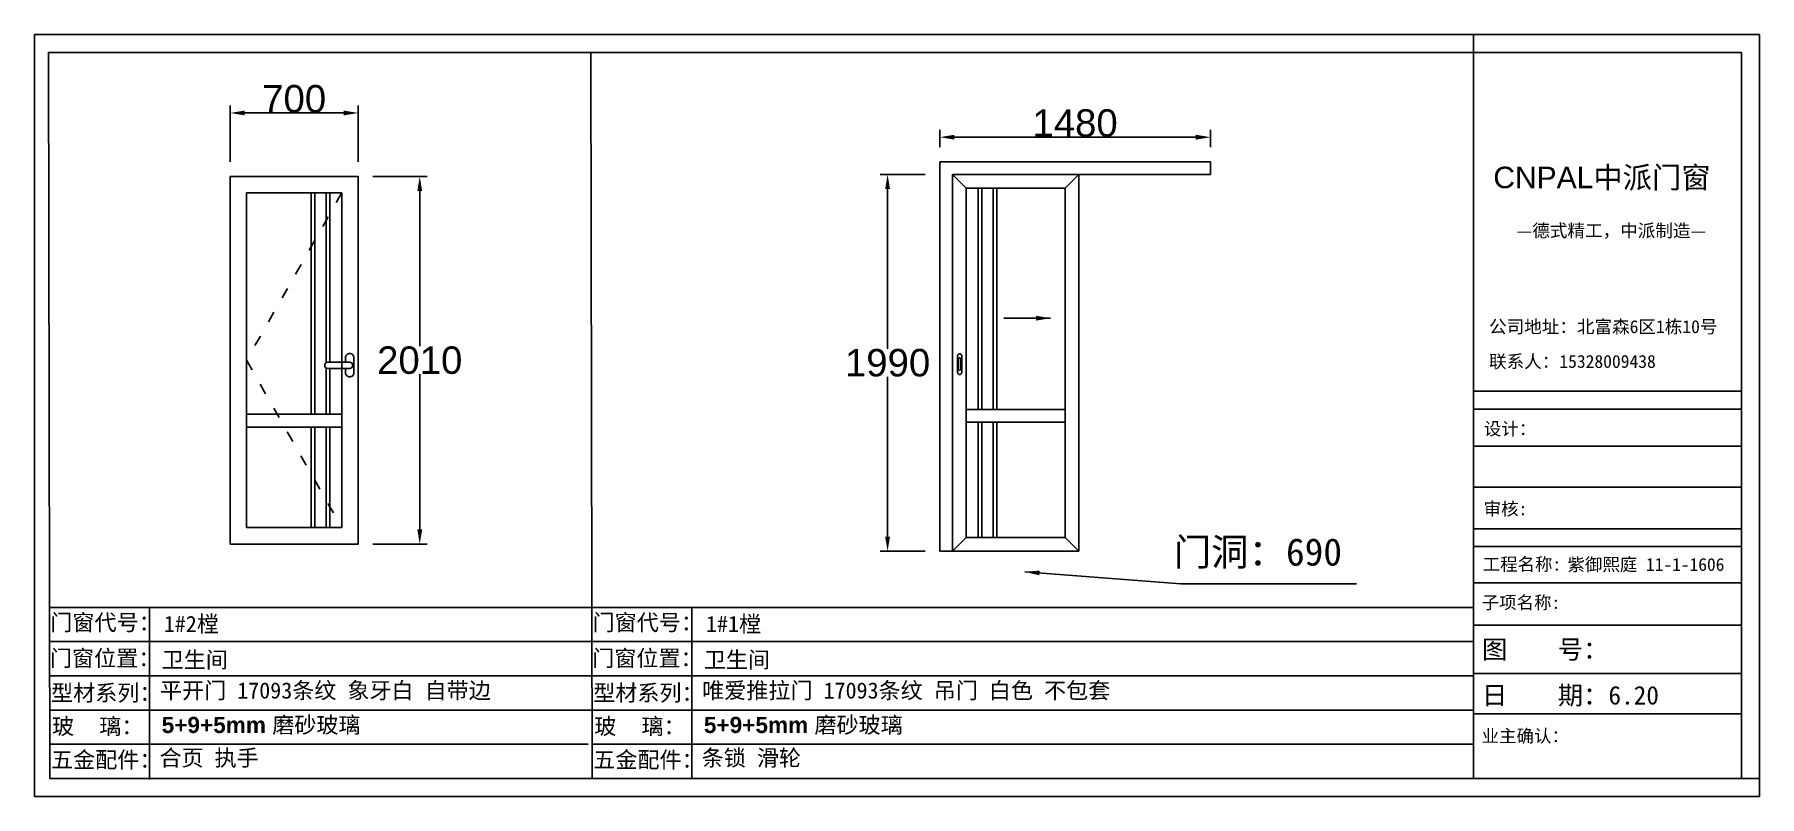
# Model space of a CAD drawing. Header units: inches. Extents: x -138455 to 599497, y -747149 to 13167.
# Drawn here: x 320813 to 330243, y -119213 to -115046 of the extents above; entities that cross this region are included whole.
import ezdxf

# ---------------------------------------------------------------- set-up
doc = ezdxf.new("R2010")
doc.units = ezdxf.units.IN
doc.header["$MEASUREMENT"] = 0
doc.header["$PDMODE"] = 35
doc.header["$PDSIZE"] = -3
doc.linetypes.add('ACAD_ISO03W100', pattern=[30, 12, -18])
doc.layers.add('0 @ 1', color=7, linetype='Continuous')
doc.styles.add('Annotative', font='arialbd.ttf')
doc.styles.add('MtXpl_', font='')
doc.styles.get("Standard").update_dxf_attribs({"font": 'arial.ttf'})
doc.styles.get('MtXpl_').set_extended_font_data('SimSun')
doc.dimstyles.get("Standard").update_dxf_attribs({"dimtxt": 80, "dimasz": 70, "dimexe": 40, "dimexo": 80, "dimgap": 0, "dimtad": 1, "dimtih": 1, "dimtoh": 1, "dimdec": 0, "dimzin": 0, "dimdsep": 46, "dimtxsty": 'Standard', "dimcen": 0.09, "dimadec": 0, "dimazin": 0, "dimtfac": 1, "dimtdec": 0, "dimtofl": 0, "dimtmove": 0, "dimatfit": 3, "dimfxl": 0, "dimtolj": 1, "dimtzin": 0, "dimarcsym": 0})

# ---------------------------------------------------------------- blocks, each defined once
blk = doc.blocks.new('*D239')
at = {"color": 0, "lineweight": -2, "transparency": 16777216}
for p, q in [((322662.5, -115823), (322959, -115823)), ((322919, -115903), (322919, -116751.4)), ((322919, -117753), (322919, -116904.6)), ((322662.5, -117833), (322959, -117833))]:
    blk.add_line(p, q, dxfattribs=at)
at = {"color": 0, "transparency": 16777216}
for points in [[(322905.7, -115903), (322932.3, -115903), (322919, -115823)], [(322905.7, -117753), (322932.3, -117753), (322919, -117833)]]:
    blk.add_solid(points, dxfattribs=at)
at = {"layer": 'Defpoints', "color": 0, "transparency": 16777216}
for p in [(322582.5, -115823), (322582.5, -117833), (322919, -117833)]:
    blk.add_point(p, dxfattribs=at)
at = {"color": 0, "transparency": 16777216, "insert": (322919, -116828), "char_height": 150, "attachment_point": 5}
blk.add_mtext('\\A1;2010', dxfattribs=at)
blk = doc.blocks.new('*D240')
at = {"color": 0, "lineweight": -2, "transparency": 16777216}
for p, q in [((321882.5, -115743), (321882.5, -115435.5)), ((321962.5, -115475.5), (322502.5, -115475.5)), ((322582.5, -115743), (322582.5, -115435.5))]:
    blk.add_line(p, q, dxfattribs=at)
at = {"color": 0, "transparency": 16777216}
for points in [[(321962.5, -115462.2), (321962.5, -115488.8), (321882.5, -115475.5)], [(322502.5, -115462.2), (322502.5, -115488.8), (322582.5, -115475.5)]]:
    blk.add_solid(points, dxfattribs=at)
at = {"layer": 'Defpoints', "color": 0, "transparency": 16777216}
for p in [(322582.5, -115475.5), (321882.5, -115823), (322582.5, -115823)]:
    blk.add_point(p, dxfattribs=at)
at = {"color": 0, "transparency": 16777216, "insert": (322232.5, -115398.9), "char_height": 150, "attachment_point": 5}
blk.add_mtext('\\A1;700', dxfattribs=at)
blk = doc.blocks.new('*D241')
at = {"color": 0, "lineweight": -2, "transparency": 16777216}
for p, q in [((325681.5, -115812), (325436.5, -115812)), ((325476.5, -115892), (325476.5, -116765.4)), ((325476.5, -117792), (325476.5, -116918.6)), ((325681.5, -117872), (325436.5, -117872))]:
    blk.add_line(p, q, dxfattribs=at)
at = {"color": 0, "transparency": 16777216}
for points in [[(325463.2, -115892), (325489.8, -115892), (325476.5, -115812)], [(325463.2, -117792), (325489.8, -117792), (325476.5, -117872)]]:
    blk.add_solid(points, dxfattribs=at)
at = {"layer": 'Defpoints', "color": 0, "transparency": 16777216}
for p in [(325761.5, -115812), (325476.5, -117872), (325761.5, -117872)]:
    blk.add_point(p, dxfattribs=at)
at = {"color": 0, "transparency": 16777216, "insert": (325476.5, -116842), "char_height": 150, "attachment_point": 5}
blk.add_mtext('\\A1;1990', dxfattribs=at)
blk = doc.blocks.new('*D242')
at = {"color": 0, "lineweight": -2, "transparency": 16777216}
for p, q in [((325761.5, -115662), (325761.5, -115568)), ((325841.5, -115608), (327161.5, -115608)), ((327241.5, -115662), (327241.5, -115568))]:
    blk.add_line(p, q, dxfattribs=at)
at = {"color": 0, "transparency": 16777216}
for points in [[(325841.5, -115594.7), (325841.5, -115621.3), (325761.5, -115608)], [(327161.5, -115594.7), (327161.5, -115621.3), (327241.5, -115608)]]:
    blk.add_solid(points, dxfattribs=at)
at = {"layer": 'Defpoints', "color": 0, "transparency": 16777216}
for p in [(327241.5, -115608), (325761.5, -115742), (327241.5, -115742)]:
    blk.add_point(p, dxfattribs=at)
at = {"color": 0, "transparency": 16777216, "insert": (326501.5, -115531.4), "char_height": 150, "attachment_point": 5}
blk.add_mtext('\\A1;1480', dxfattribs=at)
blk = doc.blocks.new('123z')
at = {"color": 0}
for points in [[(94078.4, 52755), (94078.4, 52755, 0.414214), (94088.4, 52765), (94088.4, 52845, 0.414214), (94078.4, 52855), (94078.4, 52855, 0.414214), (94068.4, 52845), (94068.4, 52765, 0.414214)], [(94078.4, 52775), (94078.4, 52775, 0.414214), (94083.4, 52780), (94083.4, 52830, 0.414214), (94078.4, 52835), (94078.4, 52835, 0.414214), (94073.4, 52830), (94073.4, 52780, 0.414214)]]:
    blk.add_lwpolyline(points, format="xyb", close=True, dxfattribs=at)
blk = doc.blocks.new('99')
for p, q in [((323777, -115046.5), (320812.9, -115046.5)), ((320812.9, -119213), (320812.9, -115046.5)), ((330243, -115046.5), (323777, -115046.5)), ((328679.5, -115046.5), (328679.5, -119114.7)), ((320889.3, -115144.3), (323853.4, -115144.3)), ((320896.7, -119114.7), (320889.3, -115144.3)), ((323853.4, -115144.3), (330145.2, -115144.3)), ((323860.7, -119114.7), (323853.4, -115144.3)), ((330145.2, -115144.3), (330145.2, -119114.7)), ((325761.5, -117872), (325761.5, -115742)), ((325761.5, -115742), (327241.5, -115742)), ((327241.5, -115812), (327241.5, -115742)), ((325831.5, -117872), (325831.5, -115812)), ((325831.5, -115812), (327241.5, -115812)), ((325906.5, -115887), (325831.5, -115812)), ((325906.5, -117096.9), (325906.5, -115887)), ((325906.5, -115887), (326446.5, -115887)), ((325971.3, -115887), (325971.3, -117096.9)), ((325991.3, -115887), (325991.3, -117096.9)), ((326053.7, -115887), (326053.7, -117096.9)), ((326073.7, -115887), (326073.7, -117096.9)), ((326446.5, -115887), (326521.5, -115812)), ((326446.5, -115887), (326446.5, -117797)), ((326521.5, -117872), (326521.5, -115812)), ((322325.3, -115913), (322325.3, -117122.9)), ((322345.3, -115913), (322345.3, -117122.9)), ((322407.7, -115913), (322407.7, -116840.1)), ((322427.7, -115913), (322427.7, -116837.8)), ((322407.7, -116869.6), (322407.7, -117122.9)), ((322427.7, -116872), (322427.7, -117122.9)), ((325906.5, -116989.4), (325906.5, -116868.5)), ((325906.5, -117797), (325906.5, -116989.4)), ((328679.5, -116997.1), (330145.2, -116997.1)), ((325906.5, -117096.9), (326446.5, -117096.9)), ((328679.5, -117095), (330145.2, -117095)), ((321972.5, -117122.9), (322492.5, -117122.9)), ((321972.5, -117192.9), (322492.5, -117192.9)), ((322325.3, -117192.9), (322325.3, -117743)), ((322345.3, -117192.9), (322345.3, -117743)), ((322407.7, -117192.9), (322407.7, -117743)), ((322427.7, -117192.9), (322427.7, -117743)), ((325906.5, -117166.9), (326446.5, -117166.9)), ((325971.3, -117166.9), (325971.3, -117797)), ((325991.3, -117166.9), (325991.3, -117797)), ((326053.7, -117166.9), (326053.7, -117797)), ((326073.7, -117166.9), (326073.7, -117797)), ((328679.5, -117296.7), (330145.2, -117296.7)), ((328679.5, -117521.1), (330145.2, -117521.1)), ((328679.5, -117749), (330145.2, -117749)), ((326521.5, -117872), (325761.5, -117872)), ((325906.5, -117797), (325831.5, -117872)), ((326446.5, -117797), (325906.5, -117797)), ((326446.5, -117797), (326521.5, -117872)), ((328679.5, -117846.8), (330145.2, -117846.8)), ((328679.5, -118044.7), (330145.2, -118044.7)), ((320896.3, -118179.2), (323859, -118179.2)), ((321442.3, -118184.7), (321442.3, -119120.2)), ((323860.4, -118179.2), (328679.5, -118179.2)), ((324406.3, -118179.2), (324406.3, -119114.7)), ((328679.5, -118276.6), (330145.2, -118276.6)), ((320896.3, -118366.3), (323859.3, -118366.3)), ((323860.4, -118366.3), (328679.5, -118366.3)), ((320896.3, -118553.4), (323859.7, -118553.4)), ((323860.4, -118553.4), (328679.5, -118553.4)), ((328679.5, -118540), (330145.2, -118540)), ((320896.3, -118740.5), (323860, -118740.5)), ((323860.4, -118740.5), (328679.5, -118740.5)), ((328679.5, -118761.8), (330145.2, -118761.8)), ((320896.3, -118927.6), (323839.1, -118927.6)), ((323860.4, -118927.6), (328679.5, -118927.6)), ((320896.7, -119114.7), (323860.7, -119114.7)), ((323860.7, -119114.7), (330243, -119114.7)), ((320812.9, -119213), (323777, -119213)), ((323777, -119213), (330243, -119213))]:
    blk.add_line(p, q)
for points in [[(330243, -115046.5), (330243, -119213), (323777, -119213)], [(321972.5, -116828), (321972.5, -117743), (322492.5, -117743), (322492.5, -115913), (321972.5, -115913), (321972.5, -116837.8)]]:
    blk.add_lwpolyline(points)
blk.add_lwpolyline([(321882.5, -117833), (322582.5, -117833), (322582.5, -115823), (321882.5, -115823)], close=True)
at = {"linetype": 'ACAD_ISO03W100', "ltscale": 5}
blk.add_lwpolyline([(322492.5, -115913), (321972.5, -116828), (322492.5, -117743)], dxfattribs=at)
blk.add_lwpolyline([(322416.3, -116872), (322536, -116872, 0.414214), (322553.1, -116854.9), (322553.1, -116854.9, 0.414214), (322536, -116837.8), (322416.3, -116837.8, 0.414214), (322399.2, -116854.9), (322399.2, -116854.9, 0.414214)], format="xyb", close=True)
blk.add_lwpolyline([(322512.9, -116872), (322512.9, -116895.9, 0.414214), (322536, -116919), (322536, -116919, 0.414214), (322559.1, -116895.9), (322559.1, -116813.8, 0.414214), (322536, -116790.8), (322536, -116790.8, 0.414214), (322512.9, -116813.8), (322512.9, -116837.8)], format="xyb")
at = {"xscale": 1.138461538461538, "yscale": 1.138461538461538, "zscale": 1.138461538461538}
blk.add_blockref('123z', (218766, -176965.4), dxfattribs=at)
blk.add_text('CNPAL', height=117.41).set_placement((328787.9, -115886.8))
at = {"style": 'MtXpl_'}
for s, height, p in [('中派门窗', 117.41, (329334.8, -115886.8)), ('—德式精工，中派制造—', 70.445, (328915.2, -116154.2)), ('公司地址：北富森6区1栋10号', 70.445, (328764.5, -116679.3)), ('联系人：15328009438', 70.445, (328764.5, -116869.3)), ('设计：', 70.01, (328736.3, -117237.4)), ('审核:', 70.01, (328735, -117675)), ('工程名称:', 70.01, (328729.3, -117977.7)), ('紫御熙庭 11-1-1606', 70.008, (329192.9, -117979.2)), ('子项名称:', 70.01, (328724, -118187)), ('图    号：', 101.44, (328726.1, -118459.5)), ('日    期：6.20', 101.44, (328726.1, -118710.1)), ('业主确认：', 70.01, (328723.9, -118916.7))]:
    blk.add_text(s, height=height, dxfattribs=at).set_placement(p)
at = {"layer": '0 @ 1', "style": 'Annotative'}
for s, p in [('门窗代号：', (320899.7, -118305.3)), ('门窗代号：', (323863.8, -118305.3)), ('门窗位置：', (320897.8, -118501)), ('门窗位置：', (323861.9, -118501)), ('型材系列：', (320903.4, -118690.3)), ('型材系列：', (323867.4, -118690.3)), ('玻    璃：', (320909.1, -118873.1)), ('玻    璃：', (323873.2, -118873.1)), ('五金配件：', (320903.6, -119056)), ('五金配件：', (323867.6, -119056))]:
    blk.add_text(s, height=88.45, dxfattribs=at).set_placement(p)
at = {"layer": '0 @ 1', "char_height": 88.447, "attachment_point": 1, "style": 'Annotative'}
for s, width, insert in [('{\\fSimSun|b1|i0|c134|p2;\\H1.69593x;门洞：690 \\H0.58965x;   }', 4396.385, (327040.7, -117800.8)), ('{\\fSimSun|b1|i0|c134|p2;1#2樘}', 4396.385, (321519.7, -118225.2)), ('{\\fSimSun|b1|i0|c134|p2;1#1樘}', 4396.385, (324483.7, -118225.2)), ('{\\fSimSun|b1|i0|c134|p2;卫生间     }', 4396.385, (321508.2, -118420.9)), ('{\\fSimSun|b1|i0|c134|p2;卫生间     }', 4396.385, (324472.2, -118420.9)), ('{\\fSimSun|b1|i0|c134|p2;平开门 17093条纹 象牙白 自带边}', 4396.385, (321499.1, -118588.9)), ('{\\fSimSun|b1|i0|c134|p2;唯爱推拉门 17093条纹 吊门 白色 不包套}', 4396.385, (324463.1, -118588.9)), ('5+9+5mm {\\fSimSun|b1|i0|c134|p2;磨砂玻璃 }', 5972.399, (321508.1, -118777.4)), ('5+9+5mm {\\fSimSun|b1|i0|c134|p2;磨砂玻璃 }', 5972.399, (324472.2, -118777.4)), ('{\\fSimSun|b1|i0|c134|p2;合页 执手}', 4396.385, (321496.3, -118957.3)), ('{\\fSimSun|b1|i0|c134|p2;条锁 滑轮 }', 4396.385, (324460.3, -118957.3))]:
    blk.add_mtext_dynamic_manual_height_columns(s, width=width, gutter_width=903.5, heights=[0], dxfattribs=dict(at, insert=insert))
for base, p1, p2, picture, middle in [((322582.5, -115475.5), (321882.5, -115823), (322582.5, -115823), '*D240', (322232.5, -115398.9)), ((327241.5, -115608), (325761.5, -115742), (327241.5, -115742), '*D242', (326501.5, -115531.4))]:
    dim = blk.add_linear_dim(base=base, p1=p1, p2=p2, dimstyle='Standard', override={"dimtxt": 150, "dimasz": 80})
    dim.commit()
    dim.dimension.update_dxf_attribs({"geometry": picture, "text_midpoint": middle})
dim = blk.add_linear_dim(base=(322919, -117833), p1=(322582.5, -115823), p2=(322582.5, -117833), angle=90, dimstyle='Standard', override={"dimtxt": 150, "dimasz": 80})
dim.commit()
dim.dimension.update_dxf_attribs({"geometry": '*D239', "text_midpoint": (322919, -116828)})
dim = blk.add_linear_dim(base=(325476.5, -117872), p1=(325761.5, -115812), p2=(325761.5, -117872), angle=90, text='1990', dimstyle='Standard', override={"dimtxt": 150, "dimasz": 80})
dim.commit()
dim.dimension.update_dxf_attribs({"geometry": '*D241', "text_midpoint": (325476.5, -116842)})
for points, override in [([(326367.5, -116597.7), (326111.3, -116597.7)], {"dimtxt": 150, "dimasz": 80, "dimgap": 0, "dimtad": 0}), ([(326227.5, -117984.5), (327080.5, -118051), (328040.5, -118051)], {"dimtxt": 150, "dimasz": 80})]:
    blk.add_leader(points, dimstyle='Standard', override=override)

msp = doc.modelspace()

# ---------------------------------------------------------------- block references
msp.add_blockref('99', (0, 0))

doc.saveas('drawing.dxf')
